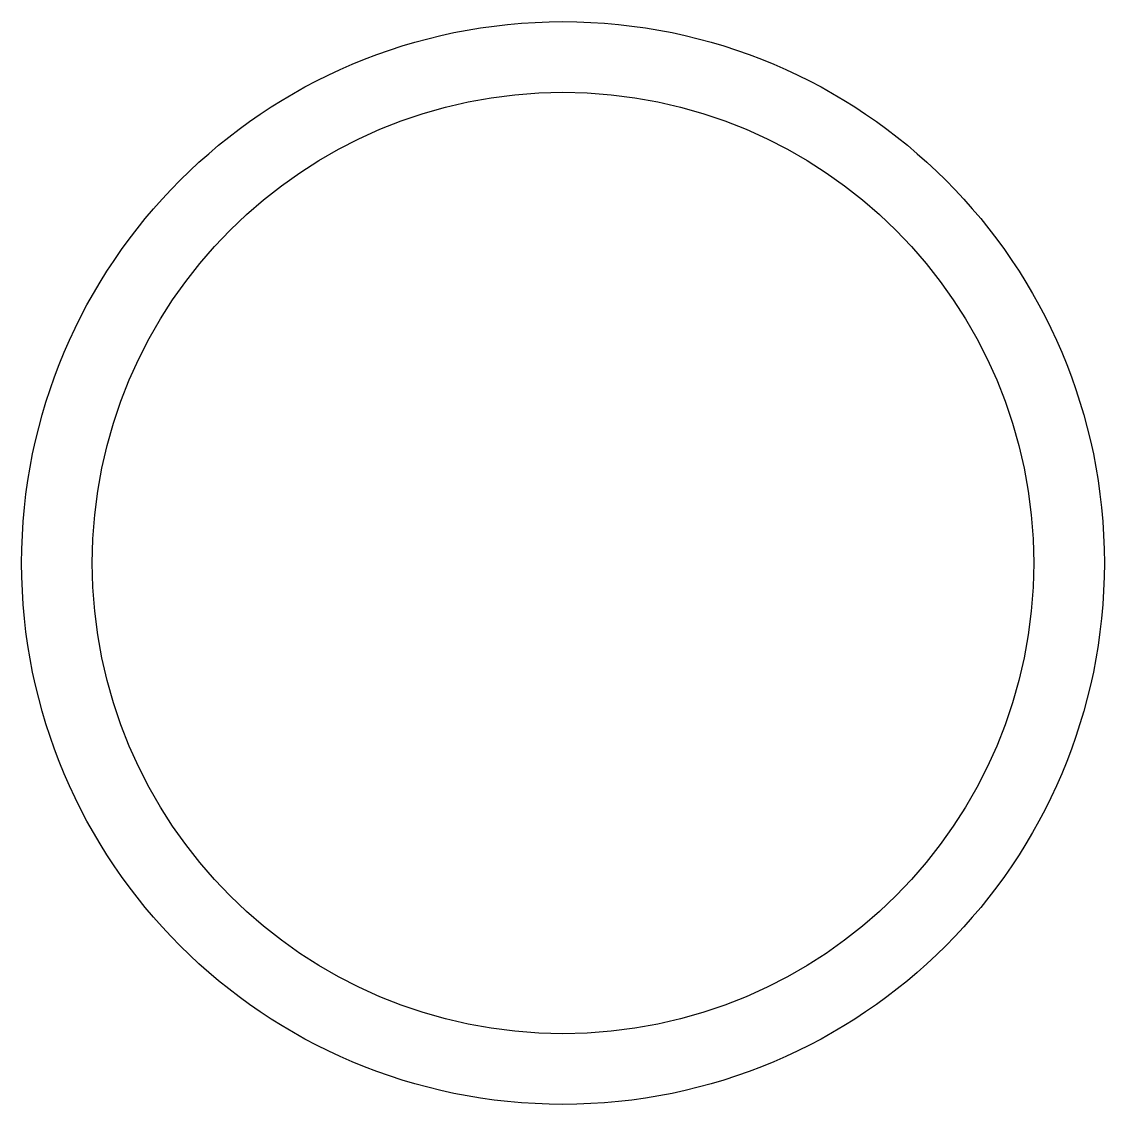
# Model space of a CAD drawing. Extents: x 126.9 to 172.9, y 187.4 to 233.4.
import ezdxf

# ---------------------------------------------------------------- set-up
doc = ezdxf.new("R2010")
doc.units = 0
doc.header["$LTSCALE"] = 15
doc.layers.get('0').update_dxf_attribs({"linetype": 'CONTINUOUS'})

msp = doc.modelspace()

# ---------------------------------------------------------------- linework, layer by layer
at = {"color": 0, "linetype": 'CONTINUOUS', "ltscale": 0.05}
for radius in [23, 20]:
    msp.add_circle((149.946, 210.367), radius, dxfattribs=at)

doc.saveas('drawing.dxf')
